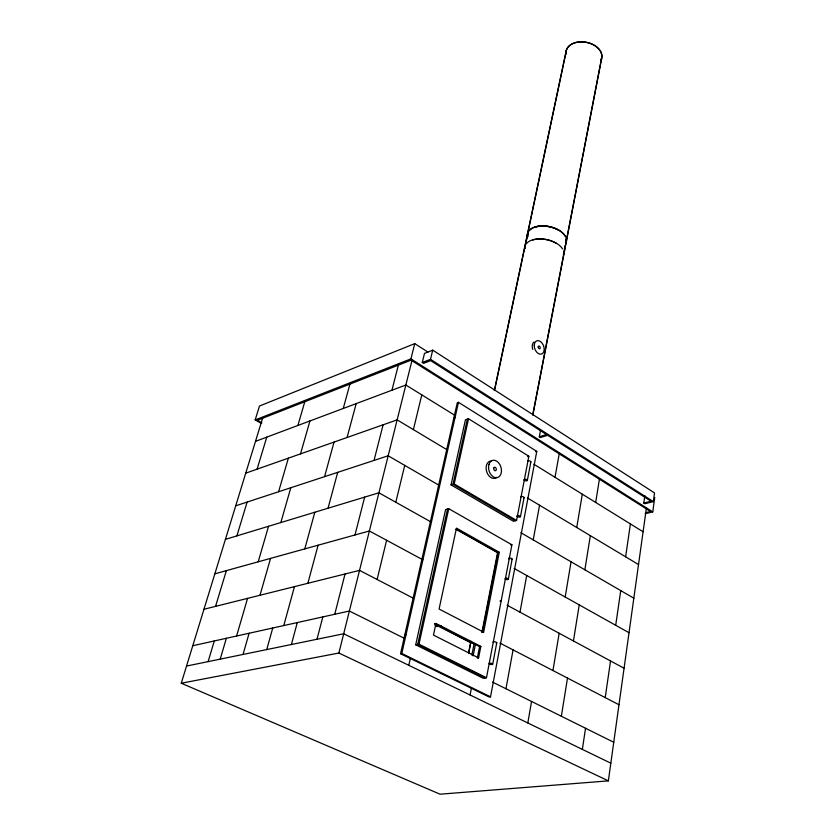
<?xml version="1.0" encoding="UTF-8"?>
<svg xmlns="http://www.w3.org/2000/svg" width="836" height="836" viewBox="0 0 836 836"><rect width="100%" height="100%" fill="white"/><g stroke="black" fill="none" stroke-linecap="round" stroke-linejoin="round"><path stroke-width="1.25" d="M644.838 495.643L643.793 503.063L644.838 503.721L653.344 501.621L654.536 492.937L432.724 350.148L424.5 353.377L422.264 362.51L423.57 363.346L430.634 360.619L546.525 434.553L539.314 436.768L540.516 430.425M645.162 513.722L652.77 511.893L654.734 497.514M262.723 417.822L181.266 683.231L440.06 794.2L608.368 780.866L646.479 507.525M605.222 697.611L610.531 660.942M615.704 625.286L620.74 590.592M625.631 556.818L630.407 523.932M582.358 749.38L585.534 728.26M561.364 716.264L567.498 678.069M573.444 640.961L579.233 604.888M584.866 569.797L590.341 535.667M595.671 502.446L599.464 478.809M552.951 670.535L559.159 633.26M565.188 597.029L571.051 561.792M576.756 527.526L582.305 494.18M527.819 722.962L531.539 701.456M555.01 477.293L559.284 453.405M505.958 688.76L513.074 649.885M519.992 612.151L526.701 575.492M533.222 539.868L539.565 505.237M490.523 696.827L536.775 451.356L458.473 402.335L457.292 402.743L400.548 653.721L489.238 697.005L490.523 696.827L401.802 653.491L400.548 653.721M508.34 579.149L512.144 559.117M520.462 516.617L524.088 497.556M527.359 480.345L530.87 461.827M492.697 664.181L496.762 642.769M486.479 677.735L511.914 544.779L448.754 508.716L445.578 509.605L415.691 644.796L483.156 678.257L486.479 677.735L418.972 644.18L415.691 644.796M516.575 520.431L528.854 456.237L468.526 418.763L465.433 419.808L451.043 484.89L513.388 521.246L516.575 520.431L454.199 483.96L451.043 484.89M563.401 254.875L565.209 245.523M532.898 413.883L601.502 58.468M532.845 415.21L601.669 58.51M481.87 632.486L497.545 552.68L499.28 552.262L483.636 632.162L482.372 632.392L498.047 552.565L456.362 529.094M470.072 694.988L471.504 687.683M479.582 646.615L477.325 658.11L478.6 657.89L480.857 646.395L435.974 623.447L434.72 623.698L479.582 646.615L480.857 646.395M471.859 655.027L474.127 643.584M473.124 655.873L475.37 644.566L435.065 623.98M468.578 652.832L470.908 641.202M468.756 652.832L470.783 642.738L435.18 624.555M494.327 390.59L566.223 50.578M494.787 389.357L566.38 50.62M435.974 623.447L433.466 635.099L478.6 657.89M418.972 644.18L448.754 508.716M454.199 483.96L468.526 418.763M447.532 509.061L417.707 644.42L485.193 677.933M467.334 419.17L452.987 484.316L515.342 520.744M408.804 665.31L410.455 657.869M401.802 653.491L458.473 402.335M377.12 579.473L386.608 540.265M395.804 502.258L404.728 465.391M413.392 429.61L421.793 394.885M422.264 362.51L430.498 359.323L432.724 350.148M414.75 343.627L259.484 406.024L255.168 419.944L410.936 358.874L414.75 343.627L427.907 352.06M181.266 683.231L338.883 653.031L412.117 359.95M334.755 614.272L345.038 573.998M354.997 534.967L364.653 497.127M374.026 460.427L383.118 424.813M391.948 390.234L398.615 364.109M317.011 639.247L322.811 616.916M291.388 644.514L297.292 622.569M307.857 583.288L318.108 545.197M328.046 508.236L337.702 472.34M347.076 437.489L356.188 403.631M283.78 625.568L294.45 586.642M304.785 548.886L314.827 512.238M324.577 476.656L334.045 442.077M343.251 408.48L350.138 383.348M266.747 649.572L272.745 628.014M243.036 654.442L249.118 633.249M259.996 595.263L270.571 558.375M280.833 522.552L290.813 487.733M300.511 453.885L309.947 420.957M236.598 636.018L247.55 598.377M258.199 561.802L268.544 526.283M278.597 491.735L288.368 458.149M297.888 425.482L305.004 401.019M220.213 659.134L226.357 638.286M208.112 661.621L214.288 640.961M215.552 606.372L226.368 570.633M236.891 535.876L247.122 502.07M257.091 469.163L266.778 437.134M255.502 441.356L405.847 385.02L455.568 415.774M245.742 473.155L397.142 419.871L447.354 449.967M453.812 418.167L454.993 417.76M235.721 505.811L388.165 455.787L439.443 485.507M225.427 539.356L378.917 492.801L431.324 522.134M535.573 451.712L536.775 451.356M527.652 456.592L528.854 456.237M214.852 573.83L369.376 530.985L422.828 559.786M203.974 609.266L359.532 570.371L412.911 598.012M643.793 503.063L651.077 501.255L547.695 435.295L540.484 437.51L539.314 436.768M510.681 545.072L511.914 544.779M645.476 512.74L650.512 511.527L411.093 360.17L257.363 420.299L261.898 422.838M192.782 645.726L349.375 611.032L404.561 638.422M499.949 601.021L501.203 600.76M186.543 666.052L343.69 633.772L610.834 763.184M436.34 626.561L441.074 625.631M404.76 635.078L406.014 634.837M338.883 653.031L608.368 780.866M492.477 682.061L613.76 742.263M435.096 625.391L437.395 626.561M483.636 632.162L439.078 609.026L456.466 528.133L499.28 552.262M500.001 643.114L618.985 704.738M507.149 605.233L624.074 668.246M514.14 568.459L629.027 632.737M255.168 419.944L260.853 423.131M455.871 529.219L497.545 552.68M520.88 532.71L633.845 598.189M527.485 497.995L638.537 564.551M533.859 464.21L643.103 531.78M410.936 358.874L652.77 511.893M430.498 359.323L653.344 501.621M527.495 236.452A19.834 11.359 11.3 0 1 547.35 226.201A19.834 11.359 11.3 0 1 566.244 242.095M566.066 53.817A18.173 12.383 10.9 0 1 586.318 42.26A18.173 12.383 10.9 0 1 600.833 60.526M566.233 53.828A18.005 12.268 10.9 0 1 586.297 42.375A18.005 12.268 10.9 0 1 600.676 60.464M527.673 236.463A19.656 11.244 11.3 0 1 527.725 233.505M529.094 230.809A19.656 11.244 11.3 0 1 547.329 226.316A19.656 11.244 11.3 0 1 565.073 236.034M566.233 239.096A19.656 11.244 11.3 0 1 566.066 242.053M524.841 248.261A19.771 11.161 11.3 0 1 525.018 246.317M526.377 243.652A19.771 11.161 11.3 0 1 544.706 239.232A19.771 11.161 11.3 0 1 562.565 248.94M527.861 236.483A19.468 11.14 11.3 0 1 527.913 233.547L525.196 246.359A19.583 11.056 11.3 0 0 525.029 248.292M535.437 227.078A19.468 11.14 11.3 0 1 559.033 230.496M566.045 239.086A19.468 11.14 11.3 0 1 565.888 242.012M532.751 239.963A19.583 11.056 11.3 0 1 556.483 243.422M532.762 349.406A7.033 4.64 69.8 0 1 533.943 342.008M496.783 477.314A8.924 6.218 74 0 1 486.74 471.88A8.924 6.218 74 0 1 491.432 460.97M527.704 460.939A1.724 0.763 11.1 0 1 530.212 461.106A1.724 0.763 11.1 0 1 530.369 462.298M520.64 497.002A1.756 0.742 11.2 0 1 522.813 496.626A1.756 0.742 11.2 0 1 523.848 497.89M517.045 515.875A1.766 0.721 11.2 0 1 519.72 515.896A1.766 0.721 11.2 0 1 519.72 517.097A1.766 0.721 11.2 0 1 517.045 516.251M493.365 642.497A1.86 0.627 11.5 0 1 493.867 641.745A1.86 0.627 11.5 0 1 496.312 642.278A1.86 0.627 11.5 0 1 496.239 643.124M508.675 558.354A1.797 0.69 11.3 0 1 511.454 558.438A1.797 0.69 11.3 0 1 511.277 559.577M508.863 558.918A1.797 0.69 11.3 0 1 508.675 558.72M505.289 578.157A1.808 0.679 11.4 0 1 507.912 578.637A1.808 0.679 11.4 0 1 507.588 579.588A1.808 0.679 11.4 0 1 505.028 578.94M538.227 346.95A1.411 0.93 69.8 0 0 539.669 348.727A1.411 0.93 69.8 0 0 539.774 346.501A1.411 0.93 69.8 0 0 538.227 346.95M534.235 345.195A7.033 4.64 69.8 0 0 541.446 354.067A7.033 4.64 69.8 0 0 541.947 342.927A7.033 4.64 69.8 0 0 534.235 345.195M493.804 468.087A1.787 1.244 74 0 0 495.267 470.731A1.787 1.244 74 0 0 496.009 468.118A1.787 1.244 74 0 0 493.804 468.087M488.903 464.565A8.935 6.218 74 0 0 496.208 477.753A8.935 6.218 74 0 0 499.907 464.67A8.935 6.218 74 0 0 488.903 464.565M524.423 480.407A1.735 0.752 11.2 0 0 527.297 480.522A1.735 0.752 11.2 0 0 525.207 479.258A1.735 0.752 11.2 0 0 524.423 480.407M489.572 664.066A1.871 0.606 11.5 0 0 492.634 664.327A1.871 0.606 11.5 0 0 490.356 663.167A1.871 0.606 11.5 0 0 489.572 664.066"/></g></svg>
